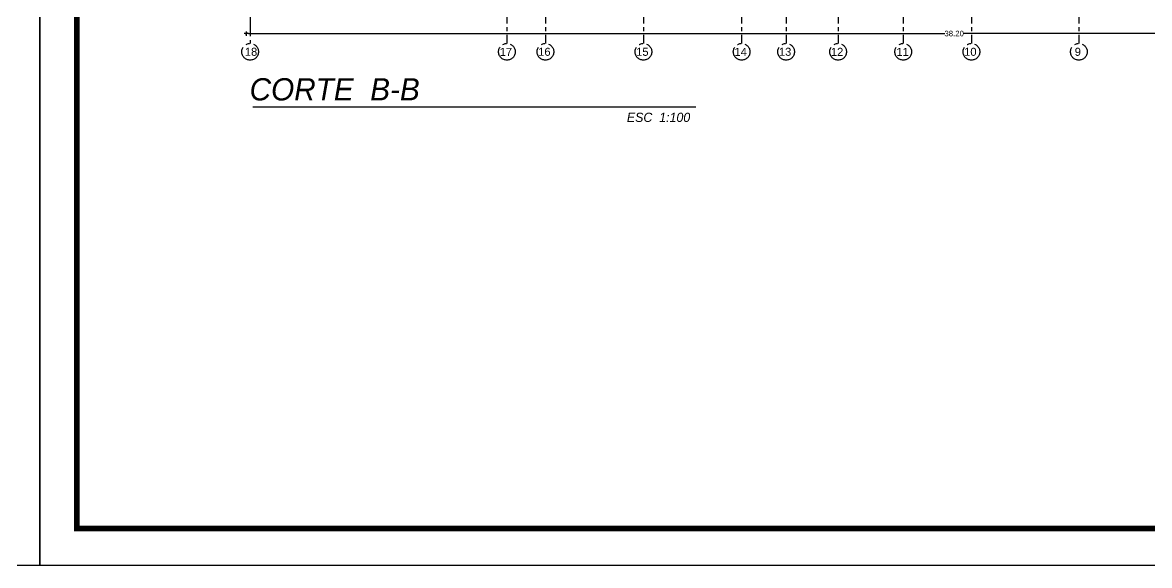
# Model space of a CAD drawing. Header units: millimetres. Extents: x 1217 to 2428, y 234 to 644.
# Drawn here: x 2218.06 to 2248.48, y 357.9 to 372.55 of the extents above; entities that cross this region are included whole.
import ezdxf

# ---------------------------------------------------------------- set-up
doc = ezdxf.new("R2010")
doc.units = ezdxf.units.MM
doc.linetypes.add('ACAD_ISO04W100', pattern=[30, 24, -3, 0, -3])
doc.layers.get('0').update_dxf_attribs({"lineweight": 5})
doc.layers.add('0.1', color=251, linetype='Continuous')
doc.layers.add('EJES', color=8, linetype='Continuous')
doc.styles.add('INTERARQ', font='arial.ttf')
doc.styles.get("Standard").update_dxf_attribs({"font": 'arial.ttf'})
doc.dimstyles.new('ESCALA_1-50', dxfattribs={"dimtxt": 0.15, "dimasz": 0.06, "dimexe": 0.18, "dimexo": 0.0625, "dimgap": 0, "dimtad": 0, "dimtih": 1, "dimtoh": 1, "dimzin": 0, "dimdsep": 46, "dimtxsty": 'INTERARQ', "dimblk": 'DIMTICK', "dimcen": 0, "dimse1": 1, "dimse2": 1, "dimclrd": 256, "dimclre": 1, "dimclrt": 2, "dimadec": 0, "dimazin": 0, "dimtfac": 4.5, "dimtofl": 0, "dimtmove": 2, "dimatfit": 3, "dimldrblk": 'DIMTICK', "dimfxl": 1, "dimtolj": 1, "dimtzin": 0, "dimarcsym": 0})

# ---------------------------------------------------------------- blocks, each defined once
blk = doc.blocks.new('DIMTICK')
at = {"color": 1}
for p, q in [((-1, 0), (1, 0)), ((0, 1), (0, -1))]:
    blk.add_line(p, q, dxfattribs=at)
at = {"color": 3, "const_width": 0.141}
blk.add_lwpolyline([(0.71, 0.71), (-0.71, -0.71)], dxfattribs=at)
blk = doc.blocks.new('*D1714')
at = {"layer": '0.1', "lineweight": -2, "ltscale": 3, "transparency": 16777216}
for p, q in [((2224.164, 372.253), (2242.953, 372.253)), ((2262.248, 372.253), (2243.459, 372.253))]:
    blk.add_line(p, q, dxfattribs=at)
at = {"layer": 'DEFPOINTS', "color": 0, "ltscale": 3, "transparency": 16777216}
for p in [(2224.104, 374.731, 0), (2262.308, 373.051, 0), (2224.104, 372.253)]:
    blk.add_point(p, dxfattribs=at)
at = {"layer": '0.1', "lineweight": -2, "ltscale": 3, "transparency": 16777216, "xscale": 0.06, "yscale": 0.06, "zscale": 0.06, "rotation": 180}
blk.add_blockref('DIMTICK', (2224.104, 372.253), dxfattribs=at)
at = {"layer": '0.1', "lineweight": -2, "ltscale": 3, "transparency": 16777216, "xscale": 0.06, "yscale": 0.06, "zscale": 0.06}
blk.add_blockref('DIMTICK', (2262.308, 372.253), dxfattribs=at)
at = {"layer": '0.1', "color": 2, "ltscale": 3, "transparency": 16777216, "insert": (2243.206, 372.253), "char_height": 0.15, "attachment_point": 5, "style": 'INTERARQ'}
blk.add_mtext('\\A1;38.20', dxfattribs=at)

msp = doc.modelspace()

# ---------------------------------------------------------------- linework, layer by layer
at = {"layer": '0.1', "ltscale": 3}
for points in [[(2158.52436, 357.90321), (2158.52436, 447.90321), (2218.52436, 447.90321), (2218.52436, 357.90321), (2158.52436, 357.90321)], [(2218.52436, 357.90321), (2218.52436, 447.90321), (2278.52436, 447.90321), (2278.52436, 357.90321), (2218.52436, 357.90321)]]:
    msp.add_lwpolyline(points, dxfattribs=at)
at = {"layer": '0.1', "ltscale": 3, "const_width": 0.15}
msp.add_lwpolyline([(2219.52436, 358.90321), (2219.52436, 446.90321), (2277.52436, 446.90321), (2277.52436, 358.90321)], close=True, dxfattribs=at)
at = {"layer": '0.1', "ltscale": 3, "elevation": 0}
msp.add_lwpolyline([(2224.27809, 370.27352), (2236.23581, 370.27352)], dxfattribs=at)
at = {"layer": 'EJES', "linetype": 'ACAD_ISO04W100', "ltscale": 0.035, "elevation": 0}
for points in [[(2231.13608, 400.96664), (2231.13608, 371.9866)], [(2232.17399, 400.96664), (2232.17399, 371.9866)], [(2234.81853, 400.96664), (2234.81853, 371.9866)], [(2237.47067, 400.96664), (2237.47067, 371.98569)], [(2238.67112, 400.96664), (2238.67112, 371.9866)], [(2240.07395, 400.96664), (2240.07395, 371.9866)], [(2241.83167, 400.96664), (2241.83167, 371.9866)], [(2243.67112, 400.96664), (2243.67112, 371.9866)], [(2246.57111, 400.96664), (2246.57111, 371.9866)], [(2224.20384, 385.67305), (2224.20385, 371.9866)]]:
    msp.add_lwpolyline(points, dxfattribs=at)
at = {"layer": 'EJES', "linetype": 'ACAD_ISO04W100', "ltscale": 0.035}
for centre in [(2224.20385, 371.76162, 0), (2231.13608, 371.76162, 0), (2231.13608, 371.76162, 0), (2232.17398, 371.76162, 0), (2232.17398, 371.76162, 0), (2234.81853, 371.76162, 0), (2234.81853, 371.76162, 0), (2237.47066, 371.76071, 0), (2237.47066, 371.76071, 0), (2238.67112, 371.76162, 0), (2238.67112, 371.76162, 0), (2240.07396, 371.76162, 0), (2240.07396, 371.76162, 0), (2241.83167, 371.76162, 0), (2241.83167, 371.76162, 0), (2243.67112, 371.76162, 0), (2243.67111, 371.76162, 0), (2246.5711, 371.76162, 0), (2246.5711, 371.76162, 0)]:
    msp.add_circle(centre, 0.22498, dxfattribs=at)

# ---------------------------------------------------------------- texts
at = {"width": 16.0948265, "attachment_point": 5}
for s, insert, char_height in [('{\\fCentury Gothic|b0|i1|c0|p34;CORTE  B-B}', (2226.48647, 370.74523, 0), 0.6), ('{\\fCentury Gothic|b0|i1|c0|p34;ESC  1:100}', (2235.22754, 369.99128, 0), 0.25)]:
    msp.add_mtext(s, dxfattribs=dict(at, insert=insert, char_height=char_height))
at = {"layer": 'EJES', "char_height": 0.216, "width": 0.344369, "attachment_point": 5}
for s, insert in [('18', (2224.22894, 371.75988, 0)), ('17', (2231.10807, 371.75989, 0)), ('16', (2232.14597, 371.75988, 0)), ('15', (2234.79052, 371.75989, 0)), ('14', (2237.44265, 371.75897, 0)), ('13', (2238.64311, 371.75989, 0)), ('12', (2240.04595, 371.75989, 0)), ('11', (2241.81516, 371.75989, 0)), ('10', (2243.64311, 371.75988, 0)), ('9', (2246.54309, 371.75988, 0))]:
    msp.add_mtext(s, dxfattribs=dict(at, insert=insert))

# ---------------------------------------------------------------- dimensions: what is measured, and where the dimension line sits
at = {"layer": '0.1', "ltscale": 3}
dim = msp.add_linear_dim(base=(2224.10385, 372.25331), p1=(2262.30808, 373.05099, 0), p2=(2224.10385, 374.73099, 0), dimstyle='ESCALA_1-50', dxfattribs=at)
dim.commit()
dim.dimension.update_dxf_attribs({"geometry": '*D1714', "text_midpoint": (2243.20597, 372.25331)})

doc.saveas('drawing.dxf')
